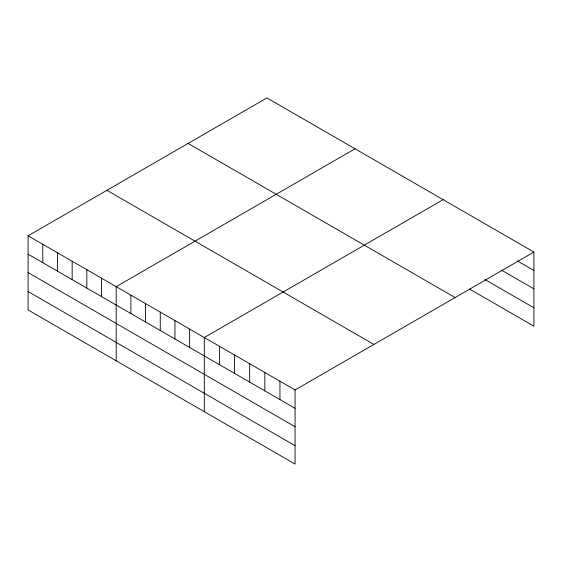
<?xml version="1.0" encoding="UTF-8"?>
<svg xmlns="http://www.w3.org/2000/svg" width="562" height="562" viewBox="0 0 562 562"><rect width="100%" height="100%" fill="white"/><g stroke="black" fill="none" stroke-linecap="round" stroke-linejoin="round"><path stroke-width="0.84" d="M28.1 235.801L295.078 389.944L295.078 464.079L28.1 309.943L28.1 235.801L266.922 97.921L533.9 252.057L533.9 326.199L469.6 289.079M355.022 148.79L116.201 286.669L116.201 360.804M443.13 199.65L204.308 337.537L204.308 411.672M295.078 389.944L533.9 252.057M517.258 260.845L533.9 270.455M501.374 270.069L533.9 288.847M484.732 279.412L533.9 307.8M188.108 143.422L455.087 297.558M106.913 190.3L373.892 344.443M28.1 254.2L295.078 408.335M28.1 272.591L295.078 426.734M28.1 291.545L295.078 445.687M279.953 381.205L279.953 399.603M264.821 372.473L264.821 390.864M249.69 363.74L249.69 382.132M234.565 355.001L234.565 373.4M219.433 346.269L219.433 364.661M189.626 329.058L189.626 347.449M174.937 320.579L174.937 338.977M160.254 312.1L160.254 330.498M145.572 303.628L145.572 322.019M130.89 295.148L130.89 313.54M101.518 278.19L101.518 296.588M86.836 269.711L86.836 288.109M72.154 261.239L72.154 279.63M57.465 252.76L57.465 271.151M42.782 244.28L42.782 262.672"/></g></svg>
